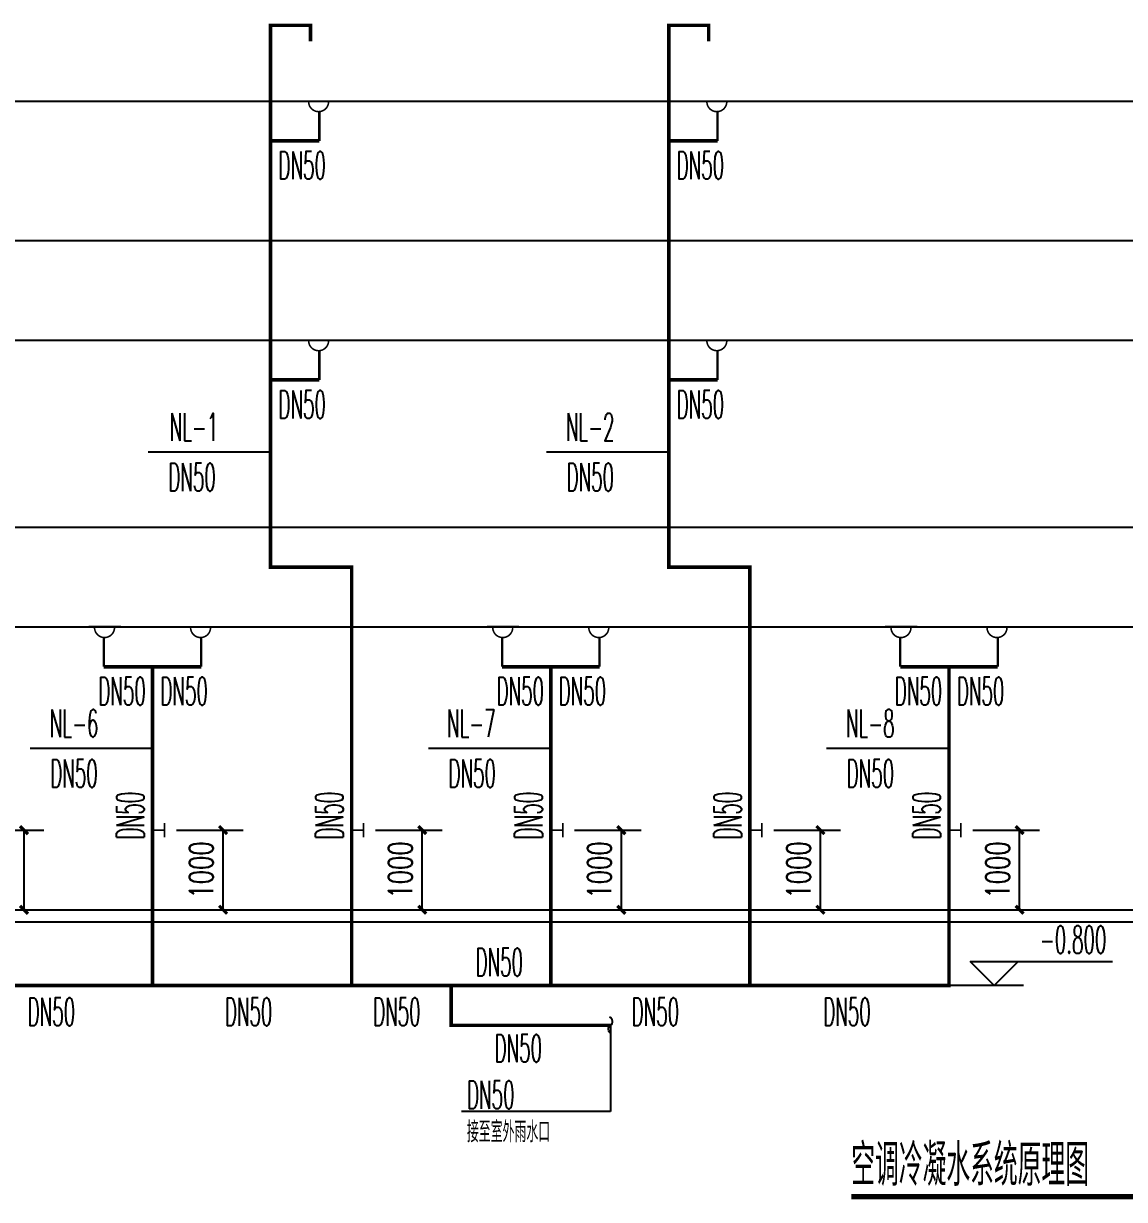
# Model space of a CAD drawing. Extents: x 1031190 to 1725648, y 733081 to 1571294.
# Drawn here: x 1327589 to 1341413, y 837434 to 852192 of the extents above; entities that cross this region are included whole.
import ezdxf

# ---------------------------------------------------------------- set-up
doc = ezdxf.new("R2010")
doc.units = 0
doc.header["$LTSCALE"] = 1000
doc.header["$MEASUREMENT"] = 0
for name, color, linetype in [('DIM_SYMB', 3, 'Continuous'), ('DIM_不分区给水', 3, 'Continuous'), ('DIM_污水', 3, 'Continuous'), ('DIM_消防', 3, 'Continuous'), ('EQUIP_凝结', 7, 'Continuous'), ('EQUIP_污水', 7, 'Continuous'), ('PIPE-凝结', 150, 'N'), ('TWT', 7, 'Continuous'), ('TWT_DIM', 3, 'Continuous'), ('TWT_ELEV', 3, 'Continuous')]:
    doc.layers.add(name, color=color, linetype=linetype)
doc.styles.add('_TCH_DIM_T3', font='SIMPLEX', dxfattribs={"width": 0.705882, "bigfont": 'GBCBIG'})
doc.styles.add('_TWT_SERIAL', font='simplex.shx', dxfattribs={"width": 0.6, "oblique": 10, "height": 3.5, "bigfont": 'aadri.shx'})
doc.styles.add('HZ', font='TXT', dxfattribs={"bigfont": 'HZTXT'})
doc.styles.get("Standard").update_dxf_attribs({"font": 'gbenor.shx', "bigfont": 'gbcbig.shx'})
doc.linetypes.add('N', pattern='A,3,-0.2,["N",Standard,S=0.25,R=0,X=-0.1,Y=-0.115],-0.2', length=3.4)
doc.dimstyles.new('_TWT_ARCH&&100', dxfattribs={"dimtxt": 297.5, "dimasz": 100, "dimexe": 250, "dimexo": 300, "dimgap": 126.25, "dimtad": 1, "dimdec": 0, "dimzin": 0, "dimdsep": 46, "dimtxsty": '_TCH_DIM_T3', "dimblk": 'ARCHTICK', "dimcen": 0.09, "dimclrt": 7, "dimazin": 2, "dimtfac": 1, "dimtdec": 0, "dimtix": 1, "dimtmove": 2, "dimatfit": 3, "dimfxl": 0, "dimtolj": 1, "dimtzin": 0, "dimarcsym": 0})

# ---------------------------------------------------------------- blocks, each defined once
blk = doc.blocks.new('_ArchTick')
at = {"color": 0, "linetype": 'ByBlock', "const_width": 0.4}
blk.add_lwpolyline([(-0.5, -0.5), (0.5, 0.5)], dxfattribs=at)
blk = doc.blocks.new('*D876')
at = {"layer": 'Defpoints', "color": 0}
for p in [(1339209.37, 842069.667), (1340095.388, 842069.667), (1339209.37, 841069.667)]:
    blk.add_point(p, dxfattribs=at)
at = {"layer": 'TWT_DIM', "color": 0, "lineweight": -2}
for p, q in [((1339509.37, 842069.667), (1340345.388, 842069.667)), ((1340095.388, 841069.667), (1340095.388, 842069.667)), ((1339509.37, 841069.667), (1340345.388, 841069.667))]:
    blk.add_line(p, q, dxfattribs=at)
at = {"layer": 'TWT_DIM', "color": 0, "lineweight": -2, "xscale": 100, "yscale": 100, "zscale": 100}
for p, rotation in [((1340095.388, 842069.667), 90), ((1340095.388, 841069.667), 270)]:
    blk.add_blockref('_ArchTick', p, dxfattribs=dict(at, rotation=rotation))
at = {"layer": 'TWT_DIM', "color": 7, "insert": (1339820.388, 841569.667), "char_height": 297.5, "attachment_point": 5, "rotation": 90, "style": '_TCH_DIM_T3'}
blk.add_mtext('\\A1;1000', dxfattribs=at)
blk = doc.blocks.new('*D877')
at = {"layer": 'Defpoints', "color": 0}
for p in [(1336709.37, 842069.667), (1337595.388, 842069.667), (1336709.37, 841069.667)]:
    blk.add_point(p, dxfattribs=at)
at = {"layer": 'TWT_DIM', "color": 0, "lineweight": -2}
for p, q in [((1337009.37, 842069.667), (1337845.388, 842069.667)), ((1337595.388, 841069.667), (1337595.388, 842069.667)), ((1337009.37, 841069.667), (1337845.388, 841069.667))]:
    blk.add_line(p, q, dxfattribs=at)
at = {"layer": 'TWT_DIM', "color": 0, "lineweight": -2, "xscale": 100, "yscale": 100, "zscale": 100}
for p, rotation in [((1337595.388, 842069.667), 90), ((1337595.388, 841069.667), 270)]:
    blk.add_blockref('_ArchTick', p, dxfattribs=dict(at, rotation=rotation))
at = {"layer": 'TWT_DIM', "color": 7, "insert": (1337320.388, 841569.667), "char_height": 297.5, "attachment_point": 5, "rotation": 90, "style": '_TCH_DIM_T3'}
blk.add_mtext('\\A1;1000', dxfattribs=at)
blk = doc.blocks.new('*D878')
at = {"layer": 'Defpoints', "color": 0}
for p in [(1334209.37, 842069.667), (1335095.388, 842069.667), (1334209.37, 841069.667)]:
    blk.add_point(p, dxfattribs=at)
at = {"layer": 'TWT_DIM', "color": 0, "lineweight": -2}
for p, q in [((1334509.37, 842069.667), (1335345.388, 842069.667)), ((1335095.388, 841069.667), (1335095.388, 842069.667)), ((1334509.37, 841069.667), (1335345.388, 841069.667))]:
    blk.add_line(p, q, dxfattribs=at)
at = {"layer": 'TWT_DIM', "color": 0, "lineweight": -2, "xscale": 100, "yscale": 100, "zscale": 100}
for p, rotation in [((1335095.388, 842069.667), 90), ((1335095.388, 841069.667), 270)]:
    blk.add_blockref('_ArchTick', p, dxfattribs=dict(at, rotation=rotation))
at = {"layer": 'TWT_DIM', "color": 7, "insert": (1334820.388, 841569.667), "char_height": 297.5, "attachment_point": 5, "rotation": 90, "style": '_TCH_DIM_T3'}
blk.add_mtext('\\A1;1000', dxfattribs=at)
blk = doc.blocks.new('*D879')
at = {"layer": 'Defpoints', "color": 0}
for p in [(1331709.37, 842069.667), (1332595.388, 842069.667), (1331709.37, 841069.667)]:
    blk.add_point(p, dxfattribs=at)
at = {"layer": 'TWT_DIM', "color": 0, "lineweight": -2}
for p, q in [((1332009.37, 842069.667), (1332845.388, 842069.667)), ((1332595.388, 841069.667), (1332595.388, 842069.667)), ((1332009.37, 841069.667), (1332845.388, 841069.667))]:
    blk.add_line(p, q, dxfattribs=at)
at = {"layer": 'TWT_DIM', "color": 0, "lineweight": -2, "xscale": 100, "yscale": 100, "zscale": 100}
for p, rotation in [((1332595.388, 842069.667), 90), ((1332595.388, 841069.667), 270)]:
    blk.add_blockref('_ArchTick', p, dxfattribs=dict(at, rotation=rotation))
at = {"layer": 'TWT_DIM', "color": 7, "insert": (1332320.388, 841569.667), "char_height": 297.5, "attachment_point": 5, "rotation": 90, "style": '_TCH_DIM_T3'}
blk.add_mtext('\\A1;1000', dxfattribs=at)
blk = doc.blocks.new('*D880')
at = {"layer": 'Defpoints', "color": 0}
for p in [(1329209.37, 842069.667), (1330095.388, 842069.667), (1329209.37, 841069.667)]:
    blk.add_point(p, dxfattribs=at)
at = {"layer": 'TWT_DIM', "color": 0, "lineweight": -2}
for p, q in [((1329509.37, 842069.667), (1330345.388, 842069.667)), ((1330095.388, 841069.667), (1330095.388, 842069.667)), ((1329509.37, 841069.667), (1330345.388, 841069.667))]:
    blk.add_line(p, q, dxfattribs=at)
at = {"layer": 'TWT_DIM', "color": 0, "lineweight": -2, "xscale": 100, "yscale": 100, "zscale": 100}
for p, rotation in [((1330095.388, 842069.667), 90), ((1330095.388, 841069.667), 270)]:
    blk.add_blockref('_ArchTick', p, dxfattribs=dict(at, rotation=rotation))
at = {"layer": 'TWT_DIM', "color": 7, "insert": (1329820.388, 841569.667), "char_height": 297.5, "attachment_point": 5, "rotation": 90, "style": '_TCH_DIM_T3'}
blk.add_mtext('\\A1;1000', dxfattribs=at)
blk = doc.blocks.new('*D881')
at = {"layer": 'Defpoints', "color": 0}
for p in [(1326709.37, 842069.667), (1327595.388, 842069.667), (1326709.37, 841069.667)]:
    blk.add_point(p, dxfattribs=at)
at = {"layer": 'TWT_DIM', "color": 0, "lineweight": -2}
for p, q in [((1327009.37, 842069.667), (1327845.388, 842069.667)), ((1327595.388, 841069.667), (1327595.388, 842069.667)), ((1327009.37, 841069.667), (1327845.388, 841069.667))]:
    blk.add_line(p, q, dxfattribs=at)
at = {"layer": 'TWT_DIM', "color": 0, "lineweight": -2, "xscale": 100, "yscale": 100, "zscale": 100}
for p, rotation in [((1327595.388, 842069.667), 90), ((1327595.388, 841069.667), 270)]:
    blk.add_blockref('_ArchTick', p, dxfattribs=dict(at, rotation=rotation))
at = {"layer": 'TWT_DIM', "color": 7, "insert": (1327320.388, 841569.667), "char_height": 297.5, "attachment_point": 5, "rotation": 90, "style": '_TCH_DIM_T3'}
blk.add_mtext('\\A1;1000', dxfattribs=at)
blk = doc.blocks.new('$ATTACHMENT$00000066')
blk.add_line((-212, 500), (188, 500))
at = {"const_width": 20}
blk.add_lwpolyline([(-134, 500, 1.067664), (116, 500)], format="xyb", dxfattribs=at)
at = {"const_width": 30}
blk.add_lwpolyline([(0, 367), (0, 0)], dxfattribs=at)
at = {"style": 'HZ', "width": 0.7, "flags": 1}
for tag in ['UNIT', 'WHAT', 'SPEC']:
    blk.add_attdef(tag, (0, 0), '', height=0.001, dxfattribs=at)
blk = doc.blocks.new('$TwtSys$00000132')
at = {"elevation": 0}
blk.add_lwpolyline([(7, -101, -0.575183), (0, 0, 0.604745), (-11, 101, 16.924828)], format="xyb", dxfattribs=at)
blk = doc.blocks.new('$ATTACHMENT$00000073')
at = {"const_width": 20}
for points in [[(0, 0), (150, 0)], [(150, 90), (150, -90)]]:
    blk.add_lwpolyline(points, dxfattribs=at)
blk = doc.blocks.new('*D1116')
at = {"layer": 'Defpoints', "color": 0}
for p in [(1339209.37, 842069.667), (1340095.388, 842069.667), (1339209.37, 841069.667)]:
    blk.add_point(p, dxfattribs=at)
at = {"layer": 'TWT_DIM', "color": 0, "lineweight": -2}
for p, q in [((1339509.37, 842069.667), (1340345.388, 842069.667)), ((1340095.388, 841069.667), (1340095.388, 842069.667)), ((1339509.37, 841069.667), (1340345.388, 841069.667))]:
    blk.add_line(p, q, dxfattribs=at)
at = {"layer": 'TWT_DIM', "color": 0, "lineweight": -2, "xscale": 100, "yscale": 100, "zscale": 100}
for p, rotation in [((1340095.388, 842069.667), 90), ((1340095.388, 841069.667), 270)]:
    blk.add_blockref('_ArchTick', p, dxfattribs=dict(at, rotation=rotation))
at = {"layer": 'TWT_DIM', "color": 7, "insert": (1339820.388, 841569.667), "char_height": 297.5, "attachment_point": 5, "rotation": 90, "style": '_TCH_DIM_T3'}
blk.add_mtext('\\A1;1000', dxfattribs=at)
blk = doc.blocks.new('*D1117')
at = {"layer": 'Defpoints', "color": 0}
for p in [(1336709.37, 842069.667), (1337595.388, 842069.667), (1336709.37, 841069.667)]:
    blk.add_point(p, dxfattribs=at)
at = {"layer": 'TWT_DIM', "color": 0, "lineweight": -2}
for p, q in [((1337009.37, 842069.667), (1337845.388, 842069.667)), ((1337595.388, 841069.667), (1337595.388, 842069.667)), ((1337009.37, 841069.667), (1337845.388, 841069.667))]:
    blk.add_line(p, q, dxfattribs=at)
at = {"layer": 'TWT_DIM', "color": 0, "lineweight": -2, "xscale": 100, "yscale": 100, "zscale": 100}
for p, rotation in [((1337595.388, 842069.667), 90), ((1337595.388, 841069.667), 270)]:
    blk.add_blockref('_ArchTick', p, dxfattribs=dict(at, rotation=rotation))
at = {"layer": 'TWT_DIM', "color": 7, "insert": (1337320.388, 841569.667), "char_height": 297.5, "attachment_point": 5, "rotation": 90, "style": '_TCH_DIM_T3'}
blk.add_mtext('\\A1;1000', dxfattribs=at)
blk = doc.blocks.new('*D1118')
at = {"layer": 'Defpoints', "color": 0}
for p in [(1334209.37, 842069.667), (1335095.388, 842069.667), (1334209.37, 841069.667)]:
    blk.add_point(p, dxfattribs=at)
at = {"layer": 'TWT_DIM', "color": 0, "lineweight": -2}
for p, q in [((1334509.37, 842069.667), (1335345.388, 842069.667)), ((1335095.388, 841069.667), (1335095.388, 842069.667)), ((1334509.37, 841069.667), (1335345.388, 841069.667))]:
    blk.add_line(p, q, dxfattribs=at)
at = {"layer": 'TWT_DIM', "color": 0, "lineweight": -2, "xscale": 100, "yscale": 100, "zscale": 100}
for p, rotation in [((1335095.388, 842069.667), 90), ((1335095.388, 841069.667), 270)]:
    blk.add_blockref('_ArchTick', p, dxfattribs=dict(at, rotation=rotation))
at = {"layer": 'TWT_DIM', "color": 7, "insert": (1334820.388, 841569.667), "char_height": 297.5, "attachment_point": 5, "rotation": 90, "style": '_TCH_DIM_T3'}
blk.add_mtext('\\A1;1000', dxfattribs=at)
blk = doc.blocks.new('*D1119')
at = {"layer": 'Defpoints', "color": 0}
for p in [(1331709.37, 842069.667), (1332595.388, 842069.667), (1331709.37, 841069.667)]:
    blk.add_point(p, dxfattribs=at)
at = {"layer": 'TWT_DIM', "color": 0, "lineweight": -2}
for p, q in [((1332009.37, 842069.667), (1332845.388, 842069.667)), ((1332595.388, 841069.667), (1332595.388, 842069.667)), ((1332009.37, 841069.667), (1332845.388, 841069.667))]:
    blk.add_line(p, q, dxfattribs=at)
at = {"layer": 'TWT_DIM', "color": 0, "lineweight": -2, "xscale": 100, "yscale": 100, "zscale": 100}
for p, rotation in [((1332595.388, 842069.667), 90), ((1332595.388, 841069.667), 270)]:
    blk.add_blockref('_ArchTick', p, dxfattribs=dict(at, rotation=rotation))
at = {"layer": 'TWT_DIM', "color": 7, "insert": (1332320.388, 841569.667), "char_height": 297.5, "attachment_point": 5, "rotation": 90, "style": '_TCH_DIM_T3'}
blk.add_mtext('\\A1;1000', dxfattribs=at)
blk = doc.blocks.new('*D1120')
at = {"layer": 'Defpoints', "color": 0}
for p in [(1329209.37, 842069.667), (1330095.388, 842069.667), (1329209.37, 841069.667)]:
    blk.add_point(p, dxfattribs=at)
at = {"layer": 'TWT_DIM', "color": 0, "lineweight": -2}
for p, q in [((1329509.37, 842069.667), (1330345.388, 842069.667)), ((1330095.388, 841069.667), (1330095.388, 842069.667)), ((1329509.37, 841069.667), (1330345.388, 841069.667))]:
    blk.add_line(p, q, dxfattribs=at)
at = {"layer": 'TWT_DIM', "color": 0, "lineweight": -2, "xscale": 100, "yscale": 100, "zscale": 100}
for p, rotation in [((1330095.388, 842069.667), 90), ((1330095.388, 841069.667), 270)]:
    blk.add_blockref('_ArchTick', p, dxfattribs=dict(at, rotation=rotation))
at = {"layer": 'TWT_DIM', "color": 7, "insert": (1329820.388, 841569.667), "char_height": 297.5, "attachment_point": 5, "rotation": 90, "style": '_TCH_DIM_T3'}
blk.add_mtext('\\A1;1000', dxfattribs=at)
blk = doc.blocks.new('*D1121')
at = {"layer": 'Defpoints', "color": 0}
for p in [(1326709.37, 842069.667), (1327595.388, 842069.667), (1326709.37, 841069.667)]:
    blk.add_point(p, dxfattribs=at)
at = {"layer": 'TWT_DIM', "color": 0, "lineweight": -2}
for p, q in [((1327009.37, 842069.667), (1327845.388, 842069.667)), ((1327595.388, 841069.667), (1327595.388, 842069.667)), ((1327009.37, 841069.667), (1327845.388, 841069.667))]:
    blk.add_line(p, q, dxfattribs=at)
at = {"layer": 'TWT_DIM', "color": 0, "lineweight": -2, "xscale": 100, "yscale": 100, "zscale": 100}
for p, rotation in [((1327595.388, 842069.667), 90), ((1327595.388, 841069.667), 270)]:
    blk.add_blockref('_ArchTick', p, dxfattribs=dict(at, rotation=rotation))
at = {"layer": 'TWT_DIM', "color": 7, "insert": (1327320.388, 841569.667), "char_height": 297.5, "attachment_point": 5, "rotation": 90, "style": '_TCH_DIM_T3'}
blk.add_mtext('\\A1;1000', dxfattribs=at)
blk = doc.blocks.new('*D1355')
at = {"layer": 'Defpoints', "color": 0}
for p in [(1339209.37, 842069.667), (1340095.388, 842069.667), (1339209.37, 841069.667)]:
    blk.add_point(p, dxfattribs=at)
at = {"layer": 'TWT_DIM', "color": 0, "lineweight": -2}
for p, q in [((1339509.37, 842069.667), (1340345.388, 842069.667)), ((1340095.388, 841069.667), (1340095.388, 842069.667)), ((1339509.37, 841069.667), (1340345.388, 841069.667))]:
    blk.add_line(p, q, dxfattribs=at)
at = {"layer": 'TWT_DIM', "color": 0, "lineweight": -2, "xscale": 100, "yscale": 100, "zscale": 100}
for p, rotation in [((1340095.388, 842069.667), 90), ((1340095.388, 841069.667), 270)]:
    blk.add_blockref('_ArchTick', p, dxfattribs=dict(at, rotation=rotation))
at = {"layer": 'TWT_DIM', "color": 7, "insert": (1339820.388, 841569.667), "char_height": 297.5, "attachment_point": 5, "rotation": 90, "style": '_TCH_DIM_T3'}
blk.add_mtext('\\A1;1000', dxfattribs=at)
blk = doc.blocks.new('*D1356')
at = {"layer": 'Defpoints', "color": 0}
for p in [(1336709.37, 842069.667), (1337595.388, 842069.667), (1336709.37, 841069.667)]:
    blk.add_point(p, dxfattribs=at)
at = {"layer": 'TWT_DIM', "color": 0, "lineweight": -2}
for p, q in [((1337009.37, 842069.667), (1337845.388, 842069.667)), ((1337595.388, 841069.667), (1337595.388, 842069.667)), ((1337009.37, 841069.667), (1337845.388, 841069.667))]:
    blk.add_line(p, q, dxfattribs=at)
at = {"layer": 'TWT_DIM', "color": 0, "lineweight": -2, "xscale": 100, "yscale": 100, "zscale": 100}
for p, rotation in [((1337595.388, 842069.667), 90), ((1337595.388, 841069.667), 270)]:
    blk.add_blockref('_ArchTick', p, dxfattribs=dict(at, rotation=rotation))
at = {"layer": 'TWT_DIM', "color": 7, "insert": (1337320.388, 841569.667), "char_height": 297.5, "attachment_point": 5, "rotation": 90, "style": '_TCH_DIM_T3'}
blk.add_mtext('\\A1;1000', dxfattribs=at)
blk = doc.blocks.new('*D1357')
at = {"layer": 'Defpoints', "color": 0}
for p in [(1334209.37, 842069.667), (1335095.388, 842069.667), (1334209.37, 841069.667)]:
    blk.add_point(p, dxfattribs=at)
at = {"layer": 'TWT_DIM', "color": 0, "lineweight": -2}
for p, q in [((1334509.37, 842069.667), (1335345.388, 842069.667)), ((1335095.388, 841069.667), (1335095.388, 842069.667)), ((1334509.37, 841069.667), (1335345.388, 841069.667))]:
    blk.add_line(p, q, dxfattribs=at)
at = {"layer": 'TWT_DIM', "color": 0, "lineweight": -2, "xscale": 100, "yscale": 100, "zscale": 100}
for p, rotation in [((1335095.388, 842069.667), 90), ((1335095.388, 841069.667), 270)]:
    blk.add_blockref('_ArchTick', p, dxfattribs=dict(at, rotation=rotation))
at = {"layer": 'TWT_DIM', "color": 7, "insert": (1334820.388, 841569.667), "char_height": 297.5, "attachment_point": 5, "rotation": 90, "style": '_TCH_DIM_T3'}
blk.add_mtext('\\A1;1000', dxfattribs=at)
blk = doc.blocks.new('*D1358')
at = {"layer": 'Defpoints', "color": 0}
for p in [(1331709.37, 842069.667), (1332595.388, 842069.667), (1331709.37, 841069.667)]:
    blk.add_point(p, dxfattribs=at)
at = {"layer": 'TWT_DIM', "color": 0, "lineweight": -2}
for p, q in [((1332009.37, 842069.667), (1332845.388, 842069.667)), ((1332595.388, 841069.667), (1332595.388, 842069.667)), ((1332009.37, 841069.667), (1332845.388, 841069.667))]:
    blk.add_line(p, q, dxfattribs=at)
at = {"layer": 'TWT_DIM', "color": 0, "lineweight": -2, "xscale": 100, "yscale": 100, "zscale": 100}
for p, rotation in [((1332595.388, 842069.667), 90), ((1332595.388, 841069.667), 270)]:
    blk.add_blockref('_ArchTick', p, dxfattribs=dict(at, rotation=rotation))
at = {"layer": 'TWT_DIM', "color": 7, "insert": (1332320.388, 841569.667), "char_height": 297.5, "attachment_point": 5, "rotation": 90, "style": '_TCH_DIM_T3'}
blk.add_mtext('\\A1;1000', dxfattribs=at)
blk = doc.blocks.new('*D1359')
at = {"layer": 'Defpoints', "color": 0}
for p in [(1329209.37, 842069.667), (1330095.388, 842069.667), (1329209.37, 841069.667)]:
    blk.add_point(p, dxfattribs=at)
at = {"layer": 'TWT_DIM', "color": 0, "lineweight": -2}
for p, q in [((1329509.37, 842069.667), (1330345.388, 842069.667)), ((1330095.388, 841069.667), (1330095.388, 842069.667)), ((1329509.37, 841069.667), (1330345.388, 841069.667))]:
    blk.add_line(p, q, dxfattribs=at)
at = {"layer": 'TWT_DIM', "color": 0, "lineweight": -2, "xscale": 100, "yscale": 100, "zscale": 100}
for p, rotation in [((1330095.388, 842069.667), 90), ((1330095.388, 841069.667), 270)]:
    blk.add_blockref('_ArchTick', p, dxfattribs=dict(at, rotation=rotation))
at = {"layer": 'TWT_DIM', "color": 7, "insert": (1329820.388, 841569.667), "char_height": 297.5, "attachment_point": 5, "rotation": 90, "style": '_TCH_DIM_T3'}
blk.add_mtext('\\A1;1000', dxfattribs=at)
blk = doc.blocks.new('*D1360')
at = {"layer": 'Defpoints', "color": 0}
for p in [(1326709.37, 842069.667), (1327595.388, 842069.667), (1326709.37, 841069.667)]:
    blk.add_point(p, dxfattribs=at)
at = {"layer": 'TWT_DIM', "color": 0, "lineweight": -2}
for p, q in [((1327009.37, 842069.667), (1327845.388, 842069.667)), ((1327595.388, 841069.667), (1327595.388, 842069.667)), ((1327009.37, 841069.667), (1327845.388, 841069.667))]:
    blk.add_line(p, q, dxfattribs=at)
at = {"layer": 'TWT_DIM', "color": 0, "lineweight": -2, "xscale": 100, "yscale": 100, "zscale": 100}
for p, rotation in [((1327595.388, 842069.667), 90), ((1327595.388, 841069.667), 270)]:
    blk.add_blockref('_ArchTick', p, dxfattribs=dict(at, rotation=rotation))
at = {"layer": 'TWT_DIM', "color": 7, "insert": (1327320.388, 841569.667), "char_height": 297.5, "attachment_point": 5, "rotation": 90, "style": '_TCH_DIM_T3'}
blk.add_mtext('\\A1;1000', dxfattribs=at)

msp = doc.modelspace()

# ---------------------------------------------------------------- hatches: boundary and pattern name
at = {"layer": 'PIPE-凝结'}
for points in [[(1330691.5, 852169.7), (1330669, 852169.7), (1330669, 852192.2)], [(1330691.5, 852169.7), (1330691.5, 852192.2), (1330669, 852192.2)], [(1330691.5, 852169.7), (1330669, 852169.7), (1330669, 852192.2)], [(1330691.5, 852169.7), (1330691.5, 852192.2), (1330669, 852192.2)], [(1330691.5, 852169.7), (1330669, 852169.7), (1330669, 852192.2)], [(1330691.5, 852169.7), (1330691.5, 852192.2), (1330669, 852192.2)], [(1331191.5, 852169.7), (1331191.5, 852192.2), (1331214, 852192.2)], [(1331191.5, 852169.7), (1331214, 852169.7), (1331214, 852192.2)], [(1331191.5, 852169.7), (1331191.5, 852192.2), (1331214, 852192.2)], [(1331191.5, 852169.7), (1331214, 852169.7), (1331214, 852192.2)], [(1331191.5, 852169.7), (1331191.5, 852192.2), (1331214, 852192.2)], [(1331191.5, 852169.7), (1331214, 852169.7), (1331214, 852192.2)], [(1335691.5, 852169.7), (1335669, 852169.7), (1335669, 852192.2)], [(1335691.5, 852169.7), (1335691.5, 852192.2), (1335669, 852192.2)], [(1335691.5, 852169.7), (1335669, 852169.7), (1335669, 852192.2)], [(1335691.5, 852169.7), (1335691.5, 852192.2), (1335669, 852192.2)], [(1335691.5, 852169.7), (1335669, 852169.7), (1335669, 852192.2)], [(1335691.5, 852169.7), (1335691.5, 852192.2), (1335669, 852192.2)], [(1336191.5, 852169.7), (1336191.5, 852192.2), (1336214, 852192.2)], [(1336191.5, 852169.7), (1336214, 852169.7), (1336214, 852192.2)], [(1336191.5, 852169.7), (1336191.5, 852192.2), (1336214, 852192.2)], [(1336191.5, 852169.7), (1336214, 852169.7), (1336214, 852192.2)], [(1336191.5, 852169.7), (1336191.5, 852192.2), (1336214, 852192.2)], [(1336191.5, 852169.7), (1336214, 852169.7), (1336214, 852192.2)], [(1330691.5, 845369.7), (1330669, 845369.7), (1330669, 845347.2)], [(1330691.5, 845369.7), (1330691.5, 845347.2), (1330669, 845347.2)], [(1330691.5, 845369.7), (1330669, 845369.7), (1330669, 845347.2)], [(1330691.5, 845369.7), (1330691.5, 845347.2), (1330669, 845347.2)], [(1330691.5, 845369.7), (1330669, 845369.7), (1330669, 845347.2)], [(1330691.5, 845369.7), (1330691.5, 845347.2), (1330669, 845347.2)], [(1331709.4, 845369.7), (1331709.4, 845392.2), (1331731.9, 845392.2)], [(1331709.4, 845369.7), (1331731.9, 845369.7), (1331731.9, 845392.2)], [(1331709.4, 845369.7), (1331709.4, 845392.2), (1331731.9, 845392.2)], [(1331709.4, 845369.7), (1331731.9, 845369.7), (1331731.9, 845392.2)], [(1331709.4, 845369.7), (1331709.4, 845392.2), (1331731.9, 845392.2)], [(1331709.4, 845369.7), (1331731.9, 845369.7), (1331731.9, 845392.2)], [(1335691.5, 845369.7), (1335669, 845369.7), (1335669, 845347.2)], [(1335691.5, 845369.7), (1335691.5, 845347.2), (1335669, 845347.2)], [(1335691.5, 845369.7), (1335669, 845369.7), (1335669, 845347.2)], [(1335691.5, 845369.7), (1335691.5, 845347.2), (1335669, 845347.2)], [(1335691.5, 845369.7), (1335669, 845369.7), (1335669, 845347.2)], [(1335691.5, 845369.7), (1335691.5, 845347.2), (1335669, 845347.2)], [(1336709.4, 845369.7), (1336709.4, 845392.2), (1336731.9, 845392.2)], [(1336709.4, 845369.7), (1336731.9, 845369.7), (1336731.9, 845392.2)], [(1336709.4, 845369.7), (1336709.4, 845392.2), (1336731.9, 845392.2)], [(1336709.4, 845369.7), (1336731.9, 845369.7), (1336731.9, 845392.2)], [(1336709.4, 845369.7), (1336709.4, 845392.2), (1336731.9, 845392.2)], [(1336709.4, 845369.7), (1336731.9, 845369.7), (1336731.9, 845392.2)], [(1339209.4, 840119.7), (1339209.4, 840097.2), (1339231.9, 840097.2)], [(1339209.4, 840119.7), (1339231.9, 840119.7), (1339231.9, 840097.2)], [(1339209.4, 840119.7), (1339209.4, 840097.2), (1339231.9, 840097.2)], [(1339209.4, 840119.7), (1339231.9, 840119.7), (1339231.9, 840097.2)], [(1339209.4, 840119.7), (1339209.4, 840097.2), (1339231.9, 840097.2)], [(1339209.4, 840119.7), (1339231.9, 840119.7), (1339231.9, 840097.2)], [(1332959.4, 839619.7), (1332936.9, 839619.7), (1332936.9, 839597.2)], [(1332959.4, 839619.7), (1332959.4, 839597.2), (1332936.9, 839597.2)], [(1332959.4, 839619.7), (1332936.9, 839619.7), (1332936.9, 839597.2)], [(1332959.4, 839619.7), (1332959.4, 839597.2), (1332936.9, 839597.2)], [(1332959.4, 839619.7), (1332936.9, 839619.7), (1332936.9, 839597.2)], [(1332959.4, 839619.7), (1332959.4, 839597.2), (1332936.9, 839597.2)]]:
    msp.add_hatch(color=256, dxfattribs=at).paths.add_polyline_path(points)

# ---------------------------------------------------------------- linework, layer by layer
at = {"layer": 'DIM_SYMB', "const_width": 70}
msp.add_lwpolyline([(1337982.6, 837469), (1342331.2, 837469)], dxfattribs=at)
msp.add_lwpolyline([(1337982.6, 837469), (1342331.2, 837469)], dxfattribs=at)
msp.add_lwpolyline([(1337982.6, 837469), (1342331.2, 837469)], dxfattribs=at)
at = {"layer": 'DIM_不分区给水'}
for p, q in [((1330314.5, 846813.7), (1329154.5, 846813.7)), ((1330314.5, 846813.7), (1329154.5, 846813.7)), ((1330314.5, 846813.7), (1329154.5, 846813.7)), ((1330691.5, 846813.7), (1330314.5, 846813.7)), ((1330691.5, 846813.7), (1330314.5, 846813.7)), ((1330691.5, 846813.7), (1330314.5, 846813.7)), ((1335314.5, 846813.7), (1334154.5, 846813.7)), ((1335314.5, 846813.7), (1334154.5, 846813.7)), ((1335314.5, 846813.7), (1334154.5, 846813.7)), ((1335691.5, 846813.7), (1335314.5, 846813.7)), ((1335691.5, 846813.7), (1335314.5, 846813.7)), ((1335691.5, 846813.7), (1335314.5, 846813.7)), ((1328832.4, 843094.7), (1327672.4, 843094.7)), ((1328832.4, 843094.7), (1327672.4, 843094.7)), ((1328832.4, 843094.7), (1327672.4, 843094.7)), ((1329209.4, 843094.7), (1328832.4, 843094.7)), ((1329209.4, 843094.7), (1328832.4, 843094.7)), ((1329209.4, 843094.7), (1328832.4, 843094.7)), ((1333832.4, 843094.7), (1332672.4, 843094.7)), ((1333832.4, 843094.7), (1332672.4, 843094.7)), ((1333832.4, 843094.7), (1332672.4, 843094.7)), ((1334209.4, 843094.7), (1333832.4, 843094.7)), ((1334209.4, 843094.7), (1333832.4, 843094.7)), ((1334209.4, 843094.7), (1333832.4, 843094.7)), ((1338832.4, 843094.7), (1337672.4, 843094.7)), ((1338832.4, 843094.7), (1337672.4, 843094.7)), ((1338832.4, 843094.7), (1337672.4, 843094.7)), ((1339209.4, 843094.7), (1338832.4, 843094.7)), ((1339209.4, 843094.7), (1338832.4, 843094.7)), ((1339209.4, 843094.7), (1338832.4, 843094.7))]:
    msp.add_line(p, q, dxfattribs=at)
at = {"layer": 'DIM_污水'}
for p, q in [((1334959.6, 839619.6), (1334959.6, 838536.8)), ((1334959.6, 839619.6), (1334959.6, 838536.8)), ((1334959.6, 839619.6), (1334959.6, 838536.8)), ((1334959.6, 838536.8), (1333086.6, 838536.8)), ((1334959.6, 838536.8), (1333086.6, 838536.8)), ((1334959.6, 838536.8), (1333086.6, 838536.8))]:
    msp.add_line(p, q, dxfattribs=at)
at = {"layer": 'PIPE-凝结', "const_width": 45}
for points in [[(1330691.5, 852169.7), (1330691.5, 850719.7)], [(1330691.5, 852169.7), (1331191.5, 852169.7)], [(1330691.5, 852169.7), (1330691.5, 850719.7)], [(1330691.5, 852169.7), (1331191.5, 852169.7)], [(1330691.5, 852169.7), (1330691.5, 850719.7)], [(1330691.5, 852169.7), (1331191.5, 852169.7)], [(1331191.5, 852169.7), (1331191.5, 851969.7)], [(1331191.5, 852169.7), (1331191.5, 851969.7)], [(1331191.5, 852169.7), (1331191.5, 851969.7)], [(1335691.5, 852169.7), (1335691.5, 850719.7)], [(1335691.5, 852169.7), (1336191.5, 852169.7)], [(1335691.5, 852169.7), (1335691.5, 850719.7)], [(1335691.5, 852169.7), (1336191.5, 852169.7)], [(1335691.5, 852169.7), (1335691.5, 850719.7)], [(1335691.5, 852169.7), (1336191.5, 852169.7)], [(1336191.5, 852169.7), (1336191.5, 851969.7)], [(1336191.5, 852169.7), (1336191.5, 851969.7)], [(1336191.5, 852169.7), (1336191.5, 851969.7)], [(1331303.4, 850719.7), (1330691.5, 850719.7)], [(1330691.5, 850719.7), (1330691.5, 847719.7)], [(1331303.4, 850719.7), (1330691.5, 850719.7)], [(1330691.5, 850719.7), (1330691.5, 847719.7)], [(1331303.4, 850719.7), (1330691.5, 850719.7)], [(1330691.5, 850719.7), (1330691.5, 847719.7)], [(1336303.4, 850719.7), (1335691.5, 850719.7)], [(1335691.5, 850719.7), (1335691.5, 847719.7)], [(1336303.4, 850719.7), (1335691.5, 850719.7)], [(1335691.5, 850719.7), (1335691.5, 847719.7)], [(1336303.4, 850719.7), (1335691.5, 850719.7)], [(1335691.5, 850719.7), (1335691.5, 847719.7)], [(1331303.4, 847719.7), (1330691.5, 847719.7)], [(1330691.5, 847719.7), (1330691.5, 845369.7)], [(1331303.4, 847719.7), (1330691.5, 847719.7)], [(1330691.5, 847719.7), (1330691.5, 845369.7)], [(1331303.4, 847719.7), (1330691.5, 847719.7)], [(1330691.5, 847719.7), (1330691.5, 845369.7)], [(1336303.4, 847719.7), (1335691.5, 847719.7)], [(1335691.5, 847719.7), (1335691.5, 845369.7)], [(1336303.4, 847719.7), (1335691.5, 847719.7)], [(1335691.5, 847719.7), (1335691.5, 845369.7)], [(1336303.4, 847719.7), (1335691.5, 847719.7)], [(1335691.5, 847719.7), (1335691.5, 845369.7)], [(1331709.4, 845369.7), (1330691.5, 845369.7)], [(1331709.4, 845369.7), (1330691.5, 845369.7)], [(1331709.4, 845369.7), (1330691.5, 845369.7)], [(1331709.4, 845369.7), (1331709.4, 842069.7)], [(1331709.4, 845369.7), (1331709.4, 842069.7)], [(1331709.4, 845369.7), (1331709.4, 842069.7)], [(1336709.4, 845369.7), (1335691.5, 845369.7)], [(1336709.4, 845369.7), (1335691.5, 845369.7)], [(1336709.4, 845369.7), (1335691.5, 845369.7)], [(1336709.4, 845369.7), (1336709.4, 842069.7)], [(1336709.4, 845369.7), (1336709.4, 842069.7)], [(1336709.4, 845369.7), (1336709.4, 842069.7)], [(1328597.4, 844119.7), (1329209.4, 844119.7)], [(1328597.4, 844119.7), (1329209.4, 844119.7)], [(1328597.4, 844119.7), (1329209.4, 844119.7)], [(1329821.3, 844119.7), (1329209.4, 844119.7)], [(1329209.4, 844119.7), (1329209.4, 842069.7)], [(1329821.3, 844119.7), (1329209.4, 844119.7)], [(1329209.4, 844119.7), (1329209.4, 842069.7)], [(1329821.3, 844119.7), (1329209.4, 844119.7)], [(1329209.4, 844119.7), (1329209.4, 842069.7)], [(1333597.4, 844119.7), (1334209.4, 844119.7)], [(1333597.4, 844119.7), (1334209.4, 844119.7)], [(1333597.4, 844119.7), (1334209.4, 844119.7)], [(1334821.3, 844119.7), (1334209.4, 844119.7)], [(1334209.4, 844119.7), (1334209.4, 842069.7)], [(1334821.3, 844119.7), (1334209.4, 844119.7)], [(1334209.4, 844119.7), (1334209.4, 842069.7)], [(1334821.3, 844119.7), (1334209.4, 844119.7)], [(1334209.4, 844119.7), (1334209.4, 842069.7)], [(1338597.4, 844119.7), (1339209.4, 844119.7)], [(1338597.4, 844119.7), (1339209.4, 844119.7)], [(1338597.4, 844119.7), (1339209.4, 844119.7)], [(1339821.3, 844119.7), (1339209.4, 844119.7)], [(1339209.4, 844119.7), (1339209.4, 842069.7)], [(1339821.3, 844119.7), (1339209.4, 844119.7)], [(1339209.4, 844119.7), (1339209.4, 842069.7)], [(1339821.3, 844119.7), (1339209.4, 844119.7)], [(1339209.4, 844119.7), (1339209.4, 842069.7)], [(1329209.4, 842069.7), (1329209.4, 840119.7)], [(1329209.4, 842069.7), (1329209.4, 840119.7)], [(1329209.4, 842069.7), (1329209.4, 840119.7)], [(1331709.4, 842069.7), (1331709.4, 840119.7)], [(1331709.4, 842069.7), (1331709.4, 840119.7)], [(1331709.4, 842069.7), (1331709.4, 840119.7)], [(1334209.4, 842069.7), (1334209.4, 840119.7)], [(1334209.4, 842069.7), (1334209.4, 840119.7)], [(1334209.4, 842069.7), (1334209.4, 840119.7)], [(1336709.4, 842069.7), (1336709.4, 840119.7)], [(1336709.4, 842069.7), (1336709.4, 840119.7)], [(1336709.4, 842069.7), (1336709.4, 840119.7)], [(1339209.4, 842069.7), (1339209.4, 840119.7)], [(1339209.4, 842069.7), (1339209.4, 840119.7)], [(1339209.4, 842069.7), (1339209.4, 840119.7)], [(1326709.4, 840119.7), (1329209.4, 840119.7)], [(1326709.4, 840119.7), (1329209.4, 840119.7)], [(1326709.4, 840119.7), (1329209.4, 840119.7)], [(1329209.4, 840119.7), (1331709.4, 840119.7)], [(1329209.4, 840119.7), (1331709.4, 840119.7)], [(1329209.4, 840119.7), (1331709.4, 840119.7)], [(1331709.4, 840119.7), (1332959.4, 840119.7)], [(1331709.4, 840119.7), (1332959.4, 840119.7)], [(1331709.4, 840119.7), (1332959.4, 840119.7)], [(1332959.4, 840119.7), (1332959.4, 839619.7)], [(1332959.4, 840119.7), (1334209.4, 840119.7)], [(1332959.4, 840119.7), (1332959.4, 839619.7)], [(1332959.4, 840119.7), (1334209.4, 840119.7)], [(1332959.4, 840119.7), (1332959.4, 839619.7)], [(1332959.4, 840119.7), (1334209.4, 840119.7)], [(1334209.4, 840119.7), (1336709.4, 840119.7)], [(1334209.4, 840119.7), (1336709.4, 840119.7)], [(1334209.4, 840119.7), (1336709.4, 840119.7)], [(1336709.4, 840119.7), (1339209.4, 840119.7)], [(1336709.4, 840119.7), (1339209.4, 840119.7)], [(1336709.4, 840119.7), (1339209.4, 840119.7)], [(1332959.4, 839619.7), (1334959.4, 839619.7)], [(1332959.4, 839619.7), (1334959.4, 839619.7)], [(1332959.4, 839619.7), (1334959.4, 839619.7)]]:
    msp.add_lwpolyline(points, dxfattribs=at)
at = {"layer": 'TWT', "color": 8}
for p, q in [((1325596.1, 851219.7), (1355074.7, 851219.7)), ((1325596.1, 851219.7), (1355074.7, 851219.7)), ((1325596.1, 851219.7), (1355074.7, 851219.7)), ((1325596.1, 848219.7), (1355074.7, 848219.7)), ((1325596.1, 848219.7), (1355074.7, 848219.7)), ((1325596.1, 848219.7), (1355074.7, 848219.7)), ((1325596.1, 844619.7), (1355074.7, 844619.7)), ((1325596.1, 844619.7), (1355074.7, 844619.7)), ((1325596.1, 844619.7), (1355074.7, 844619.7))]:
    msp.add_line(p, q, dxfattribs=at)
at = {"layer": 'TWT'}
for p, q in [((1285112.3, 849469.7), (1355074.7, 849469.7)), ((1285112.3, 849469.7), (1355074.7, 849469.7)), ((1285112.3, 849469.7), (1355074.7, 849469.7)), ((1285112.3, 845869.7), (1355074.7, 845869.7)), ((1285112.3, 845869.7), (1355074.7, 845869.7)), ((1285112.3, 845869.7), (1355074.7, 845869.7)), ((1285112.3, 841069.7), (1355074.7, 841069.7)), ((1285112.3, 841069.7), (1355074.7, 841069.7)), ((1285112.3, 841069.7), (1355074.7, 841069.7)), ((1285112.3, 840919.7), (1355074.7, 840919.7)), ((1285112.3, 840919.7), (1355074.7, 840919.7)), ((1285112.3, 840919.7), (1355074.7, 840919.7))]:
    msp.add_line(p, q, dxfattribs=at)
at = {"layer": 'TWT_ELEV'}
for p, q in [((1339776.3, 840119.7), (1339476.3, 840419.7)), ((1339476.3, 840419.7), (1341260.6, 840419.7)), ((1339776.3, 840119.7), (1339476.3, 840419.7)), ((1339476.3, 840419.7), (1341260.6, 840419.7)), ((1339776.3, 840119.7), (1339476.3, 840419.7)), ((1339476.3, 840419.7), (1341260.6, 840419.7)), ((1339776.3, 840119.7), (1340076.3, 840419.7)), ((1339776.3, 840119.7), (1340076.3, 840419.7)), ((1339776.3, 840119.7), (1340076.3, 840419.7)), ((1340144.5, 840119.7), (1339209.4, 840119.7)), ((1340144.5, 840119.7), (1339209.4, 840119.7)), ((1340144.5, 840119.7), (1339209.4, 840119.7))]:
    msp.add_line(p, q, dxfattribs=at)

# ---------------------------------------------------------------- block references
at = {"layer": 'EQUIP_凝结'}
msp.add_blockref('$TwtSys$00000132', (1334959.4, 839619.7), dxfattribs=at)
msp.add_blockref('$TwtSys$00000132', (1334959.4, 839619.7), dxfattribs=at)
msp.add_blockref('$TwtSys$00000132', (1334959.4, 839619.7), dxfattribs=at)
at = {"layer": 'EQUIP_污水'}
for name, p in [('$ATTACHMENT$00000066', (1331303.4, 850719.7)), ('$ATTACHMENT$00000066', (1331303.4, 850719.7)), ('$ATTACHMENT$00000066', (1331303.4, 850719.7)), ('$ATTACHMENT$00000066', (1336303.4, 850719.7)), ('$ATTACHMENT$00000066', (1336303.4, 850719.7)), ('$ATTACHMENT$00000066', (1336303.4, 850719.7)), ('$ATTACHMENT$00000066', (1331303.4, 847719.7)), ('$ATTACHMENT$00000066', (1331303.4, 847719.7)), ('$ATTACHMENT$00000066', (1331303.4, 847719.7)), ('$ATTACHMENT$00000066', (1336303.4, 847719.7)), ('$ATTACHMENT$00000066', (1336303.4, 847719.7)), ('$ATTACHMENT$00000066', (1336303.4, 847719.7)), ('$ATTACHMENT$00000066', (1329821.3, 844119.7)), ('$ATTACHMENT$00000066', (1329821.3, 844119.7)), ('$ATTACHMENT$00000066', (1329821.3, 844119.7)), ('$ATTACHMENT$00000066', (1334821.3, 844119.7)), ('$ATTACHMENT$00000066', (1334821.3, 844119.7)), ('$ATTACHMENT$00000066', (1334821.3, 844119.7)), ('$ATTACHMENT$00000066', (1339821.3, 844119.7)), ('$ATTACHMENT$00000066', (1339821.3, 844119.7)), ('$ATTACHMENT$00000066', (1339821.3, 844119.7)), ('$ATTACHMENT$00000073', (1329209.4, 842069.7)), ('$ATTACHMENT$00000073', (1329209.4, 842069.7)), ('$ATTACHMENT$00000073', (1329209.4, 842069.7)), ('$ATTACHMENT$00000073', (1331709.4, 842069.7)), ('$ATTACHMENT$00000073', (1331709.4, 842069.7)), ('$ATTACHMENT$00000073', (1331709.4, 842069.7)), ('$ATTACHMENT$00000073', (1334209.4, 842069.7)), ('$ATTACHMENT$00000073', (1334209.4, 842069.7)), ('$ATTACHMENT$00000073', (1334209.4, 842069.7)), ('$ATTACHMENT$00000073', (1336709.4, 842069.7)), ('$ATTACHMENT$00000073', (1336709.4, 842069.7)), ('$ATTACHMENT$00000073', (1336709.4, 842069.7)), ('$ATTACHMENT$00000073', (1339209.4, 842069.7)), ('$ATTACHMENT$00000073', (1339209.4, 842069.7)), ('$ATTACHMENT$00000073', (1339209.4, 842069.7))]:
    msp.add_blockref(name, p, dxfattribs=at)
at = {"layer": 'EQUIP_污水', "yscale": -1, "rotation": 180}
for p in [(1328597.4, 844119.7), (1328597.4, 844119.7), (1328597.4, 844119.7), (1333597.4, 844119.7), (1333597.4, 844119.7), (1333597.4, 844119.7), (1338597.4, 844119.7), (1338597.4, 844119.7), (1338597.4, 844119.7)]:
    msp.add_blockref('$ATTACHMENT$00000066', p, dxfattribs=at)

# ---------------------------------------------------------------- texts
at = {"layer": 'DIM_SYMB', "color": 7, "style": '_TWT_SERIAL', "width": 0.6}
msp.add_text('空调冷凝水系统原理图', height=523.62, dxfattribs=at).set_placement((1337982.6, 837604.9))
msp.add_text('空调冷凝水系统原理图', height=523.62, dxfattribs=at).set_placement((1337982.6, 837604.9))
msp.add_text('空调冷凝水系统原理图', height=523.62, dxfattribs=at).set_placement((1337982.6, 837604.9))
at = {"layer": 'DIM_不分区给水', "color": 7, "style": '_TWT_SERIAL', "width": 0.48}
for s, p in [('NL-1', (1329423.6, 846953.7)), ('NL-1', (1329423.6, 846953.7)), ('NL-1', (1329423.6, 846953.7)), ('NL-2', (1334397.5, 846953.7)), ('NL-2', (1334397.5, 846953.7)), ('NL-2', (1334397.5, 846953.7)), ('DN50', (1329405.5, 846323.7)), ('DN50', (1329405.5, 846323.7)), ('DN50', (1329405.5, 846323.7)), ('DN50', (1334405.5, 846323.7)), ('DN50', (1334405.5, 846323.7)), ('DN50', (1334405.5, 846323.7)), ('NL-6', (1327917.9, 843234.7)), ('NL-6', (1327917.9, 843234.7)), ('NL-6', (1327917.9, 843234.7)), ('NL-7', (1332905.5, 843234.7)), ('NL-7', (1332905.5, 843234.7)), ('NL-7', (1332905.5, 843234.7)), ('NL-8', (1337913.9, 843234.7)), ('NL-8', (1337913.9, 843234.7)), ('NL-8', (1337913.9, 843234.7)), ('DN50', (1327923.4, 842604.7)), ('DN50', (1327923.4, 842604.7)), ('DN50', (1327923.4, 842604.7)), ('DN50', (1332923.4, 842604.7)), ('DN50', (1332923.4, 842604.7)), ('DN50', (1332923.4, 842604.7)), ('DN50', (1337923.4, 842604.7)), ('DN50', (1337923.4, 842604.7)), ('DN50', (1337923.4, 842604.7))]:
    msp.add_text(s, height=350, dxfattribs=at).set_placement(p)
at = {"layer": 'DIM_污水', "color": 7, "style": '_TWT_SERIAL'}
for s, height, width, p in [('DN50', 350, 0.48, (1333156.6, 838571.8)), ('DN50', 350, 0.48, (1333156.6, 838571.8)), ('DN50', 350, 0.48, (1333156.6, 838571.8)), ('接至室外雨水口', 261.81, 0.6, (1333156.6, 838151.8)), ('接至室外雨水口', 261.81, 0.6, (1333156.6, 838151.8)), ('接至室外雨水口', 261.81, 0.6, (1333156.6, 838151.8))]:
    msp.add_text(s, height=height, dxfattribs=dict(at, width=width)).set_placement(p)
at = {"layer": 'DIM_消防', "color": 7, "style": '_TWT_SERIAL', "width": 0.48}
for p in [(1330788.7, 850237), (1330788.7, 850237), (1330788.7, 850237), (1335788.7, 850237), (1335788.7, 850237), (1335788.7, 850237), (1330788.7, 847237), (1330788.7, 847237), (1330788.7, 847237), (1335788.7, 847237), (1335788.7, 847237), (1335788.7, 847237), (1328527.4, 843637), (1328527.4, 843637), (1328527.4, 843637), (1329306.7, 843637), (1329306.7, 843637), (1329306.7, 843637), (1333527.4, 843637), (1333527.4, 843637), (1333527.4, 843637), (1334306.7, 843637), (1334306.7, 843637), (1334306.7, 843637), (1338527.4, 843636.9), (1338527.4, 843636.9), (1338527.4, 843636.9), (1339306.7, 843636.9), (1339306.7, 843636.9), (1339306.7, 843636.9), (1333263.2, 840238.5), (1333263.2, 840238.5), (1333263.2, 840238.5), (1327640.1, 839613.5), (1327640.1, 839613.5), (1327640.1, 839613.5), (1330116, 839613.5), (1330116, 839613.5), (1330116, 839613.5), (1331977.6, 839613.5), (1331977.6, 839613.5), (1331977.6, 839613.5), (1335223.7, 839613.5), (1335223.7, 839613.5), (1335223.7, 839613.5), (1337629.3, 839613.5), (1337629.3, 839613.5), (1337629.3, 839613.5), (1333502.1, 839156.3), (1333502.1, 839156.3), (1333502.1, 839156.3)]:
    msp.add_text('DN50', height=350, dxfattribs=at).set_placement(p)
for p in [(1329104.8, 841953.3), (1329104.8, 841953.3), (1329104.8, 841953.3), (1331604.8, 841953.3), (1331604.8, 841953.3), (1331604.8, 841953.3), (1334104.8, 841953.3), (1334104.8, 841953.3), (1334104.8, 841953.3), (1336604.8, 841953.3), (1336604.8, 841953.3), (1336604.8, 841953.3), (1339104.8, 841953.3), (1339104.8, 841953.3), (1339104.8, 841953.3)]:
    msp.add_text('DN50', height=350, rotation=90, dxfattribs=at).set_placement(p)
at = {"layer": 'TWT_ELEV', "color": 7, "style": '_TWT_SERIAL', "width": 0.48}
msp.add_text('-0.800', height=350, dxfattribs=at).set_placement((1340350.6, 840519.8))
msp.add_text('-0.800', height=350, dxfattribs=at).set_placement((1340350.6, 840519.8))
msp.add_text('-0.800', height=350, dxfattribs=at).set_placement((1340350.6, 840519.8))

# ---------------------------------------------------------------- dimensions: what is measured, and where the dimension line sits
at = {"layer": 'TWT_DIM'}
for p1, p2, picture, middle in [((1326709.4, 841069.7), (1326709.4, 842069.7), '*D881', (1327320.4, 841569.7)), ((1326709.4, 841069.7), (1326709.4, 842069.7), '*D1121', (1327320.4, 841569.7)), ((1326709.4, 841069.7), (1326709.4, 842069.7), '*D1360', (1327320.4, 841569.7)), ((1329209.4, 841069.7), (1329209.4, 842069.7), '*D880', (1329820.4, 841569.7)), ((1329209.4, 841069.7), (1329209.4, 842069.7), '*D1120', (1329820.4, 841569.7)), ((1329209.4, 841069.7), (1329209.4, 842069.7), '*D1359', (1329820.4, 841569.7)), ((1331709.4, 841069.7), (1331709.4, 842069.7), '*D879', (1332320.4, 841569.7)), ((1331709.4, 841069.7), (1331709.4, 842069.7), '*D1119', (1332320.4, 841569.7)), ((1331709.4, 841069.7), (1331709.4, 842069.7), '*D1358', (1332320.4, 841569.7)), ((1334209.4, 841069.7), (1334209.4, 842069.7), '*D878', (1334820.4, 841569.7)), ((1334209.4, 841069.7), (1334209.4, 842069.7), '*D1118', (1334820.4, 841569.7)), ((1334209.4, 841069.7), (1334209.4, 842069.7), '*D1357', (1334820.4, 841569.7)), ((1336709.4, 841069.7), (1336709.4, 842069.7), '*D877', (1337320.4, 841569.7)), ((1336709.4, 841069.7), (1336709.4, 842069.7), '*D1117', (1337320.4, 841569.7)), ((1336709.4, 841069.7), (1336709.4, 842069.7), '*D1356', (1337320.4, 841569.7)), ((1339209.4, 841069.7), (1339209.4, 842069.7), '*D876', (1339820.4, 841569.7)), ((1339209.4, 841069.7), (1339209.4, 842069.7), '*D1116', (1339820.4, 841569.7)), ((1339209.4, 841069.7), (1339209.4, 842069.7), '*D1355', (1339820.4, 841569.7))]:
    dim = msp.add_aligned_dim(p1=p1, p2=p2, distance=-886, dimstyle='_TWT_ARCH&&100', dxfattribs=at)
    dim.commit()
    dim.dimension.update_dxf_attribs({"geometry": picture, "text_midpoint": middle})

doc.saveas('drawing.dxf')
